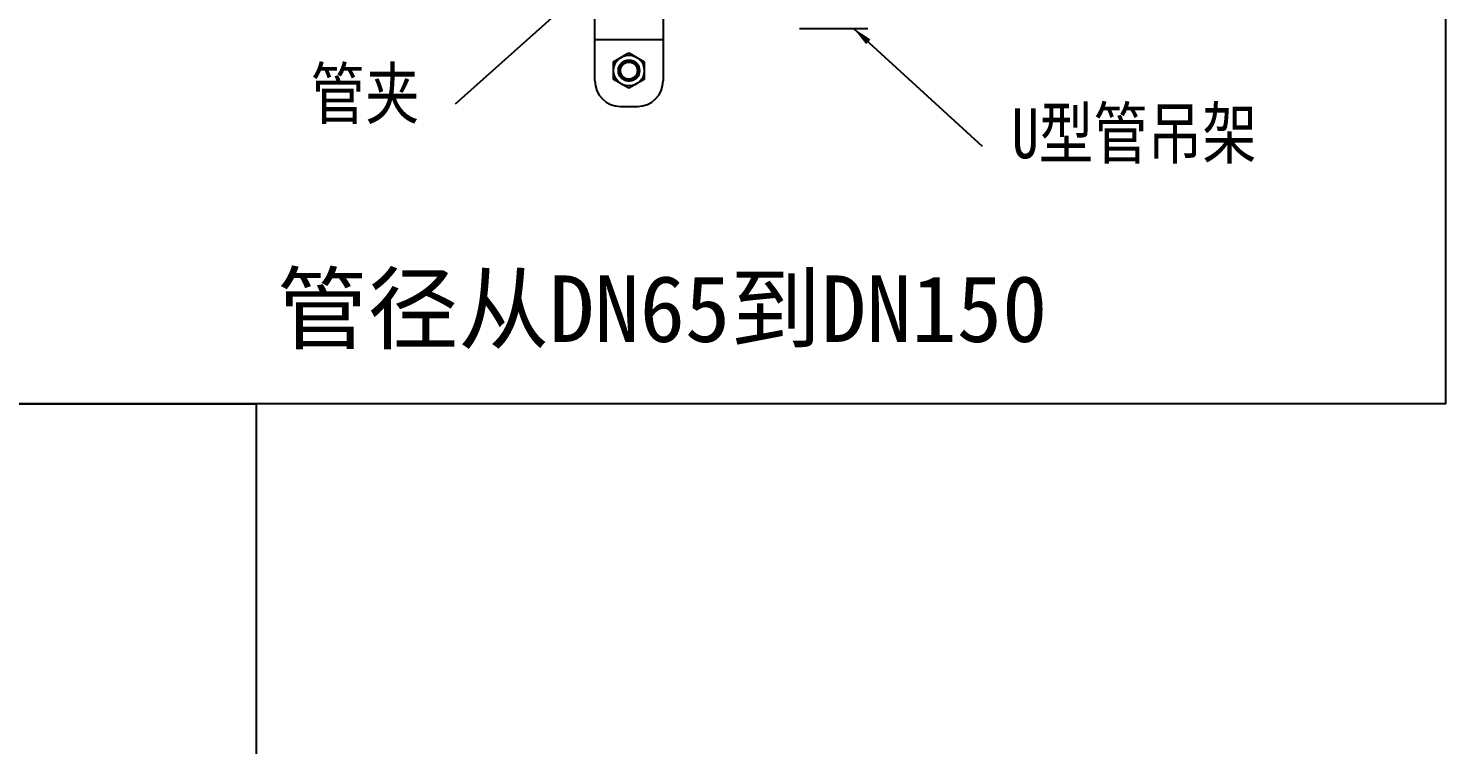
# Model space of a CAD drawing. Extents: x 54907 to 703237, y -798661 to -546661.
# Drawn here: x 378672 to 389360, y -589856 to -584457 of the extents above; entities that cross this region are included whole.
import ezdxf

# ---------------------------------------------------------------- set-up
doc = ezdxf.new("R2010")
doc.units = 0
doc.header["$LTSCALE"] = 1000
doc.header["$MEASUREMENT"] = 0
doc.layers.add('bz', color=2, linetype='Continuous')
doc.layers.add('DIM_SYMB', color=3, linetype='Continuous')
doc.styles.add('HZ', font='rs.shx', dxfattribs={"width": 0.8, "bigfont": 'hztxt.shx'})
doc.styles.get("Standard").update_dxf_attribs({"font": 'gbenor.shx', "bigfont": 'gbcbig.shx'})
doc.dimstyles.get("Standard").update_dxf_attribs({"dimscale": 100, "dimtxt": 3.5, "dimasz": 1, "dimexe": 2.5, "dimexo": 3, "dimgap": 1.5, "dimtad": 1, "dimdec": 0, "dimzin": 0, "dimdsep": 46, "dimtxsty": 'Standard', "dimblk": 'ARCHTICK', "dimcen": 0.09, "dimadec": 0, "dimazin": 0, "dimtfac": 1, "dimtdec": 0, "dimtix": 1, "dimtmove": 2, "dimatfit": 3, "dimfxl": 0, "dimtolj": 1, "dimtzin": 0, "dimarcsym": 0})

# ---------------------------------------------------------------- blocks, each defined once
blk = doc.blocks.new('gfhhrryyfd')
at = {"linetype": 'Continuous'}
for p, q in [((3701679.9, -1745996.4), (3701679.9, -1744343.1)), ((3702022.8, -1744423.3), (3702022.8, -1745996.4)), ((3702708.6, -1745732.8), (3703051.5, -1745732.8)), ((3701679.9, -1745788.7), (3702022.8, -1745788.7)), ((3701774.2, -1745900.4), (3701851.3, -1745855.9)), ((3701774.2, -1745989.5), (3701774.2, -1745900.4)), ((3701835.4, -1745896.1), (3701835.2, -1745896.2)), ((3701851.3, -1745855.9), (3701928.5, -1745900.4)), ((3701877, -1745910.1), (3701876.9, -1745910)), ((3701891.6, -1745911.1), (3701891.7, -1745911.2)), ((3701891.7, -1745911.2), (3701891.7, -1745911.3)), ((3701928.5, -1745900.4), (3701928.5, -1745989.5)), ((3701851.3, -1746034), (3701774.2, -1745989.5)), ((3701928.5, -1745989.5), (3701851.3, -1746034)), ((3701887.4, -1745981.7), (3701887.3, -1745981.8)), ((3701887.5, -1745981.6), (3701887.4, -1745981.7)), ((3701887.4, -1745981.7), (3701887.4, -1745981.7)), ((3701887.4, -1745981.7), (3701887.4, -1745981.7)), ((3701887.8, -1745981.3), (3701887.7, -1745981.4)), ((3701887.7, -1745981.4), (3701887.7, -1745981.4)), ((3701887.7, -1745981.4), (3701887.7, -1745981.4)), ((3701887.9, -1745981.2), (3701887.8, -1745981.3)), ((3701887.8, -1745981.3), (3701887.8, -1745981.3)), ((3701887.8, -1745981.3), (3701887.8, -1745981.3)), ((3701888.2, -1745980.9), (3701888.1, -1745981)), ((3701888.3, -1745980.8), (3701888.2, -1745980.9)), ((3701888.2, -1745980.9), (3701888.2, -1745980.9)), ((3701903.7, -1745949.5), (3701903.7, -1745949.5)), ((3701903.7, -1745949.7), (3701903.7, -1745949.7)), ((3701903.8, -1745948.5), (3701903.8, -1745948.7)), ((3701903.8, -1745948.5), (3701903.8, -1745948.7)), ((3701808.5, -1746125), (3701894.2, -1746125))]:
    blk.add_line(p, q, dxfattribs=at)
for radius in [77.1, 53, 42.9]:
    blk.add_circle((3701851.3, -1745944.9), radius, dxfattribs=at)
for centre, radius, start, end in [((3701851.3, -1745944.9), 51.4, 108.09219, 105.53041), ((3701851.3, -1745944.9), 43.3, 53.78972, 143.12824), ((3701851.1, -1745944.8), 43, 142.82749, 143.12822), ((3701851.2, -1745944.9), 43.2, 140.32828, 142.82605), ((3701851.4, -1745945), 43.3, 139.12725, 140.32924), ((3701851.4, -1745945), 43.4, 138.70846, 139.12741), ((3701852.7, -1745944.3), 51.3, 107.2173, 109.79104), ((3701851.4, -1745944.8), 43.1, 52.51705, 53.7893), ((3701852.7, -1745945.6), 43, 55.33718, 55.67721), ((3701852.6, -1745945.7), 43.1, 54.1228, 55.3368), ((3701851.4, -1745944.9), 43.2, 51.24611, 52.5171), ((3701852.5, -1745945.9), 43.4, 52.0023, 54.1222), ((3701851.3, -1745944.9), 43.3, 50.58106, 51.24633), ((3701852.4, -1745946), 43.5, 50.43148, 52.00277), ((3701852.4, -1745946), 43.6, 50.04004, 50.43172), ((3701852.4, -1745946), 43.6, 49.19898, 50.04001), ((3701848.2, -1745940.2), 52.1, 32.67364, 34.93175), ((3701851.3, -1745944.9), 52.6, 356.06244, 41.06244), ((3701851.4, -1745944.8), 52.4, 39.98819, 41.06221), ((3701851.3, -1745944.9), 52.6, 38.79662, 39.79988), ((3701848.6, -1745940), 51.7, 23.90689, 32.68142), ((3701849.1, -1745939.8), 51.2, 23.32965, 23.88613), ((3701808.5, -1745996.4), 128.6, 180, 270), ((3701852.4, -1745943.9), 51.5, 312.88161, 313.20481), ((3701852.4, -1745943.9), 51.5, 313.52425, 313.92611), ((3701852.3, -1745943.8), 51.6, 314.16129, 318.95629), ((3701852.4, -1745943.8), 51.6, 318.9568, 320.02346), ((3701851.9, -1745943.5), 52.1, 320.06817, 352.31475), ((3701894.2, -1745996.4), 128.6, 270, 0), ((3701851.5, -1745943.4), 52.5, 352.26728, 353.08797), ((3701851.5, -1745944.9), 52.5, 354.83536, 355.91999), ((3701851.6, -1745943.4), 52.4, 353.40008, 354.29095), ((3701851.6, -1745943.4), 52.5, 353.08803, 353.36074), ((3701851.4, -1745944.9), 52.5, 354.42131, 354.78419)]:
    blk.add_arc(centre, radius, start, end, dxfattribs=at)
for points, knots in [([(3701835.2, -1745896.2), (3701829.8, -1745898.1), (3701819.6, -1745903.9), (3701808.1, -1745917.3), (3701801.7, -1745933.8), (3701801.4, -1745951.4), (3701807.3, -1745968.1), (3701818.5, -1745981.7), (3701833.9, -1745990.4), (3701845.6, -1745992.2), (3701851.3, -1745992)], [0, 0, 0, 0, 0.125057, 0.250088, 0.37511, 0.500112, 0.62511, 0.750088, 0.875051, 1, 1, 1, 1]), ([(3701876.6, -1745900.2), (3701872.4, -1745898.3), (3701863.4, -1745895.8), (3701849.3, -1745896), (3701835.9, -1745900.1), (3701828.2, -1745905.4), (3701824.8, -1745908.6)], [0, 0, 0, 0, 0.250246, 0.500331, 0.750262, 1, 1, 1, 1]), ([(3701851.3, -1745992), (3701855.8, -1745991.9), (3701864.8, -1745990.3), (3701877.1, -1745984.1), (3701887, -1745974.7), (3701893.7, -1745962.7), (3701896.7, -1745949.3), (3701895.5, -1745935.6), (3701890.2, -1745923), (3701884.3, -1745916), (3701880.9, -1745913)], [0, 0, 0, 0, 0.125035, 0.250056, 0.37507, 0.500071, 0.625066, 0.75005, 0.875024, 1, 1, 1, 1])]:
    blk.add_open_spline(points, degree=3, knots=knots, dxfattribs=at)
blk.add_open_spline([(3701824.8, -1745908.6), (3701821.6, -1745911.6), (3701818.9, -1745915.1), (3701816.7, -1745919)], degree=3, dxfattribs=at)
at = {"layer": 'DIM_SYMB'}
for points in [[(3696128.4, -1739469.4), (3705956.8, -1739469.4), (3705956.8, -1747620.2), (3696128.4, -1747620.2)], [(3686300.1, -1747620.2), (3699978.1, -1747620.2), (3699978.1, -1755771), (3686300.1, -1755771)]]:
    blk.add_lwpolyline(points, close=True, dxfattribs=at)
at = {"char_height": 250.906, "attachment_point": 1}
for s, insert in [('{\\fSimSun|b0|i0|c134|p2;\\W0.8;\\C7;管夹}', (3700251, -1745935.3)), ('{\\fSimSun|b0|i0|c134|p2;\\W0.8;\\C7;U型管吊架}', (3703775.4, -1746134.4))]:
    blk.add_mtext(s, dxfattribs=dict(at, insert=insert))
at = {"layer": 'bz', "insert": (3700081.1, -1746974.1), "char_height": 334.541, "attachment_point": 1, "style": 'HZ'}
blk.add_mtext('{\\fSimHei|b0|i0|c134|p2;\\W1;\\C7;管径从DN65到DN150}', dxfattribs=at)
for points in [[(3701679.9, -1745486.2), (3700977.6, -1746113.7)], [(3702980.8, -1745732.8), (3703626.5, -1746324.6)]]:
    blk.add_leader(points, dimstyle='Standard', override={"dimgap": 20, "dimtad": 0})

msp = doc.modelspace()

# ---------------------------------------------------------------- block references
at = {"lineweight": -3, "xscale": 1.5, "yscale": 1.5, "zscale": 1.5}
msp.add_blockref('gfhhrryyfd', (-5169575.6, 2034142), dxfattribs=at)

doc.saveas('drawing.dxf')
